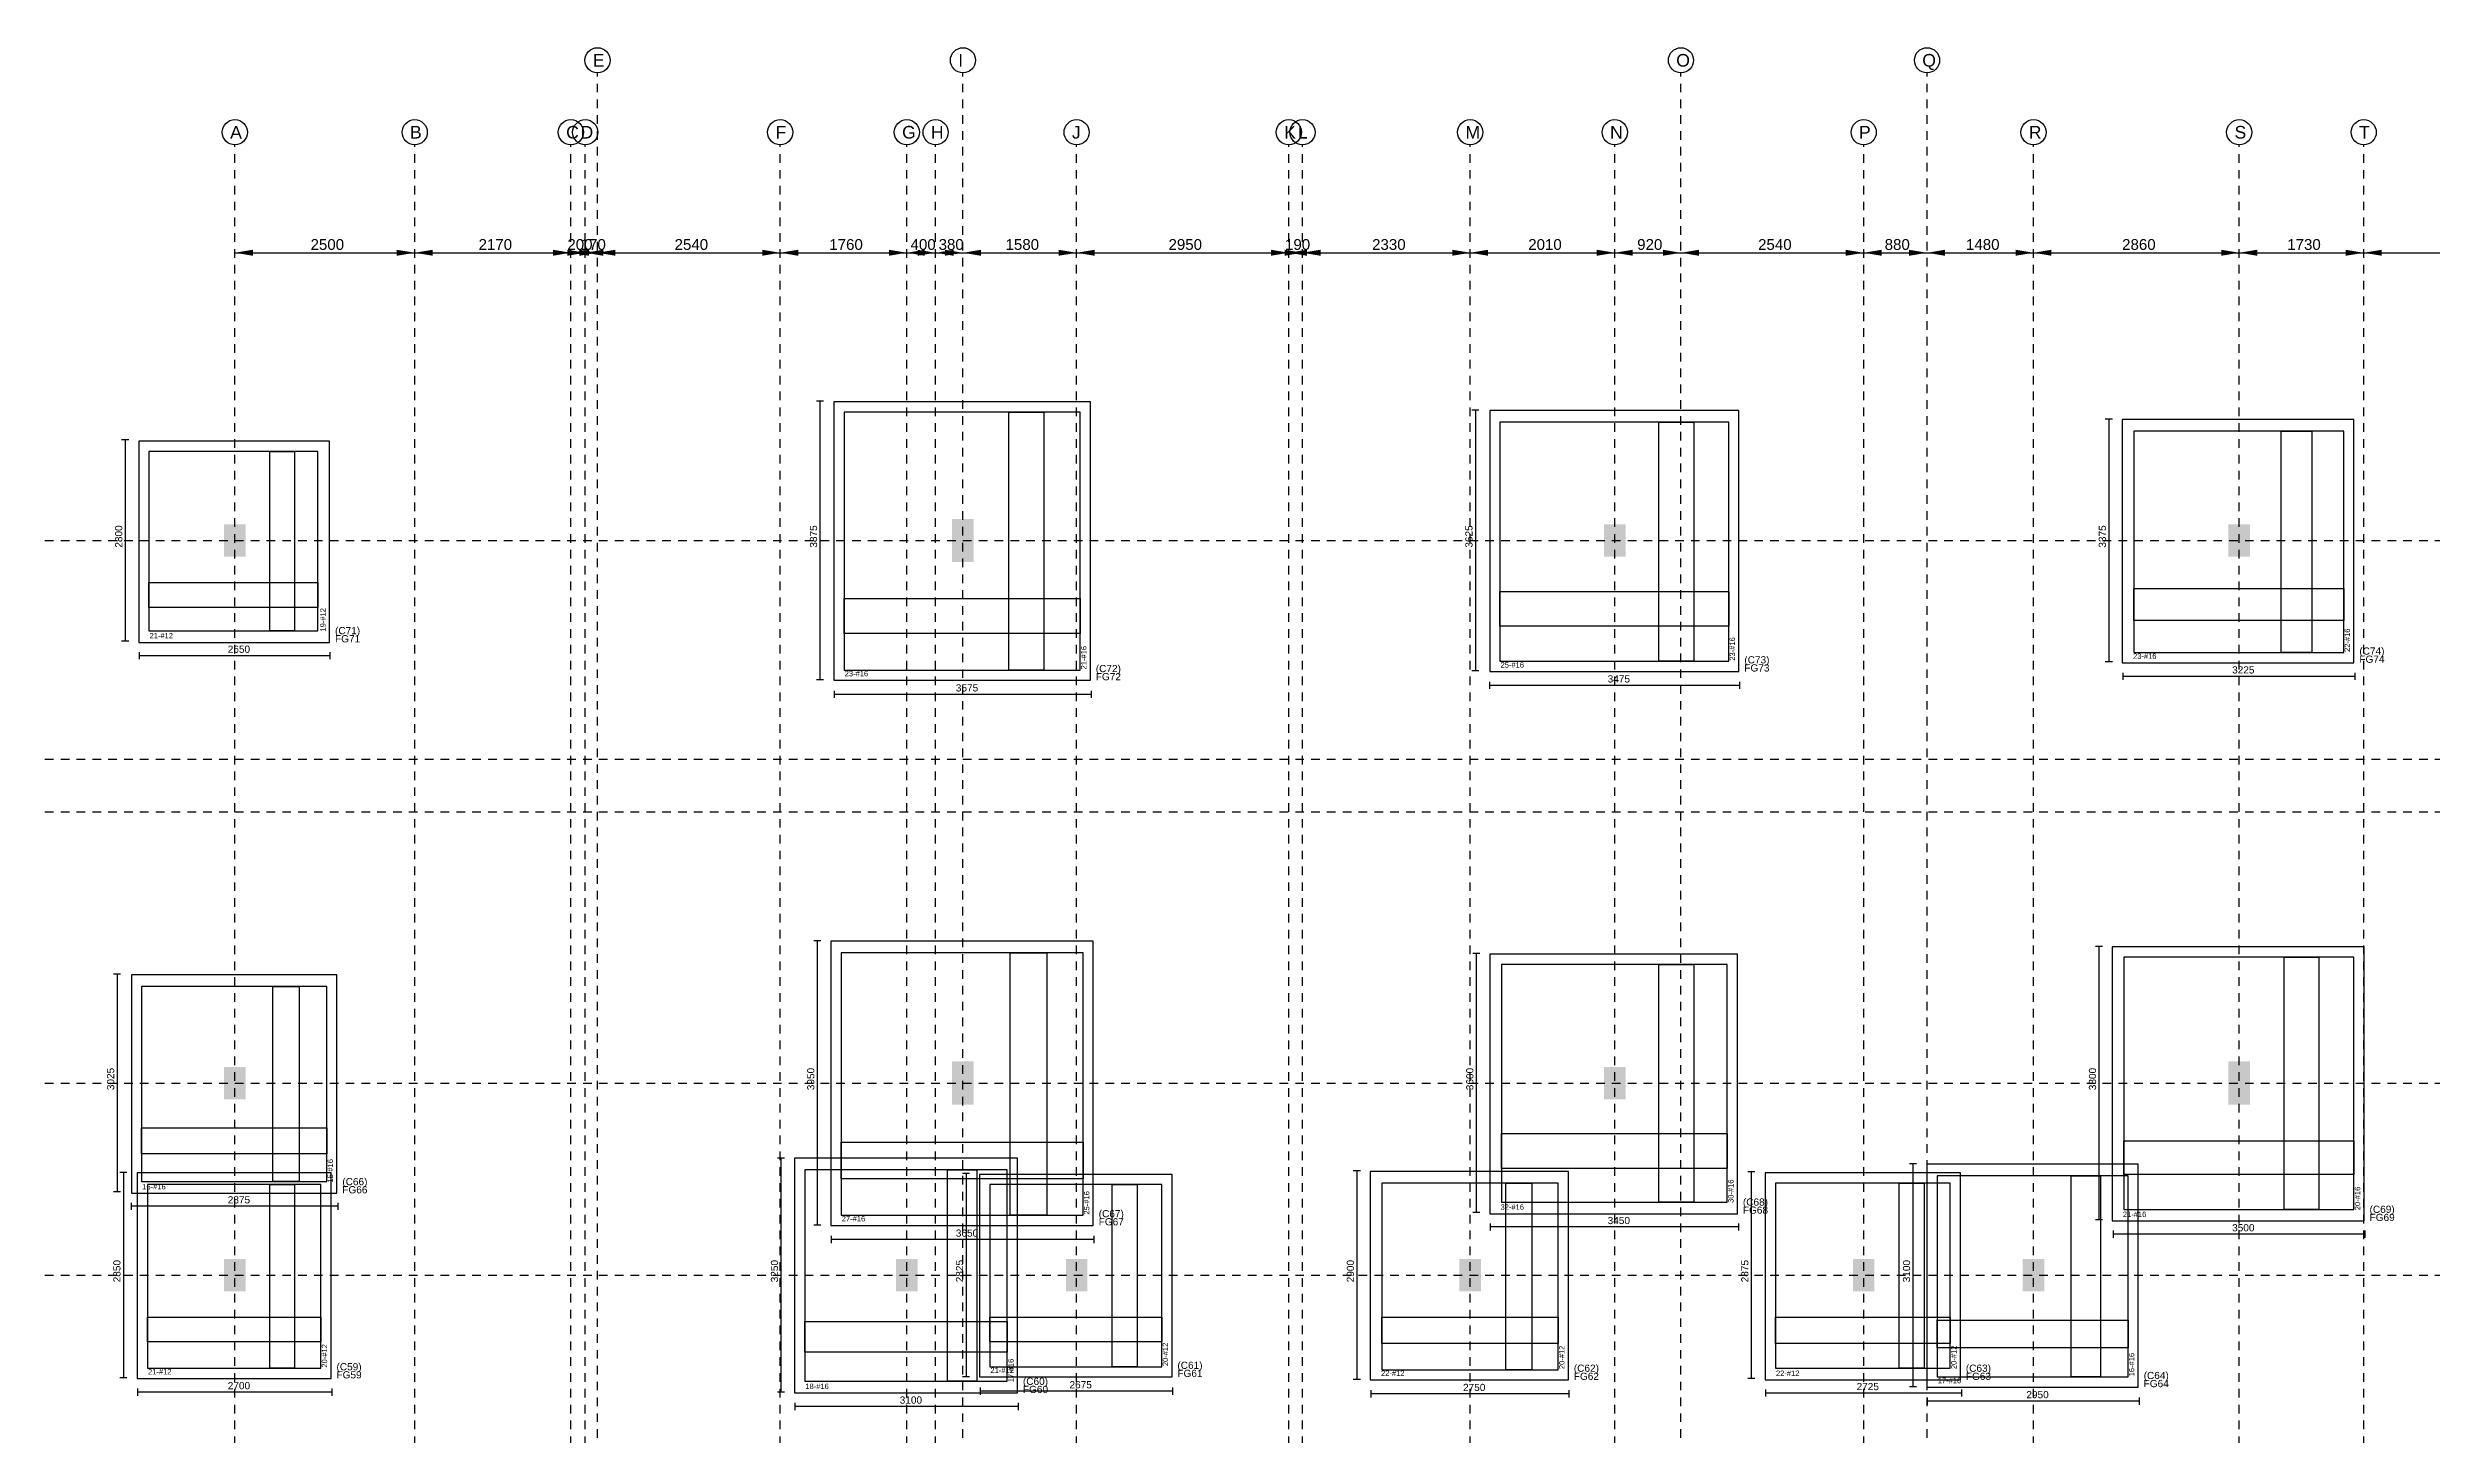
# Model space of a CAD drawing. Extents: x -0.6 to 81.7, y -8.3 to 62.2.
# Drawn here: x 28.78 to 61.92, y 42.94 to 62.23 of the extents above; entities that cross this region are included whole.
import ezdxf

# ---------------------------------------------------------------- set-up
doc = ezdxf.new("R2010")
doc.units = 0
doc.linetypes.add('ACAD_ISO02W100', pattern=[15, 12, -3])
for name, color, linetype in [('Centerline', 253, 'CONTINUOUS'), ('Column_Name', 6, 'CONTINUOUS'), ('Columns', 6, 'CONTINUOUS'), ('dim_all', 7, 'CONTINUOUS'), ('Foot_Group', 6, 'CONTINUOUS'), ('Footing_Dimension', 7, 'CONTINUOUS'), ('Grid_Dimension', 7, 'CONTINUOUS'), ('GridName', 7, 'CONTINUOUS'), ('Layout', 4, 'CONTINUOUS'), ('PCC', 2, 'CONTINUOUS'), ('Plan_Rf_Xdir', 1, 'CONTINUOUS'), ('Plan_Rf_Ydir', 3, 'CONTINUOUS')]:
    doc.layers.add(name, color=color, linetype=linetype)
doc.styles.add('STRUDS_Arial', font='ARIAL.TTF', dxfattribs={"height": 0.04})
doc.styles.add('stylebar', font='ARIAL.TTF', dxfattribs={"height": 0.04})

msp = doc.modelspace()

# ---------------------------------------------------------------- linework, layer by layer
at = {"layer": 'Centerline', "linetype": 'ACAD_ISO02W100', "ltscale": 0.01}
for p, q in [((36.418, -7.25), (36.418, 61.88)), ((41.498, -7.25), (41.498, 61.88)), ((51.478, -7.25), (51.478, 61.88)), ((54.898, -7.25), (54.898, 61.88)), ((31.378, -6.25), (31.378, 60.88)), ((33.878, -6.25), (33.878, 60.88)), ((36.048, -6.25), (36.048, 60.88)), ((36.248, -6.25), (36.248, 60.88)), ((38.958, -6.25), (38.958, 60.88)), ((40.718, -6.25), (40.718, 60.88)), ((41.118, -6.25), (41.118, 60.88)), ((43.078, -6.25), (43.078, 60.88)), ((46.028, -6.25), (46.028, 60.88)), ((46.218, -6.25), (46.218, 60.88)), ((48.548, -6.25), (48.548, 60.88)), ((50.558, -6.25), (50.558, 60.88)), ((54.018, -6.25), (54.018, 60.88)), ((56.378, -6.25), (56.378, 60.88)), ((59.238, -6.25), (59.238, 60.88)), ((60.968, -6.25), (60.968, 60.88)), ((25.878, 55.38), (71.058, 55.38)), ((25.878, 52.34), (71.058, 52.34)), ((25.878, 51.61), (71.058, 51.61)), ((25.878, 47.84), (71.058, 47.84)), ((25.878, 45.17), (71.058, 45.17))]:
    msp.add_line(p, q, dxfattribs=at)
at = {"layer": 'Columns'}
for points in [[(31.228, 55.155), (31.228, 55.605), (31.528, 55.155), (31.528, 55.605)], [(41.348, 55.08), (41.348, 55.68), (41.648, 55.08), (41.648, 55.68)], [(50.408, 55.155), (50.408, 55.605), (50.708, 55.155), (50.708, 55.605)], [(59.088, 55.155), (59.088, 55.605), (59.388, 55.155), (59.388, 55.605)], [(31.228, 47.615), (31.228, 48.065), (31.528, 47.615), (31.528, 48.065)], [(41.348, 47.54), (41.348, 48.14), (41.648, 47.54), (41.648, 48.14)], [(50.408, 47.615), (50.408, 48.065), (50.708, 47.615), (50.708, 48.065)], [(59.088, 47.54), (59.088, 48.14), (59.388, 47.54), (59.388, 48.14)], [(31.228, 44.945), (31.228, 45.395), (31.528, 44.945), (31.528, 45.395)], [(40.568, 44.945), (40.568, 45.395), (40.868, 44.945), (40.868, 45.395)], [(42.928, 44.945), (42.928, 45.395), (43.228, 44.945), (43.228, 45.395)], [(48.398, 44.945), (48.398, 45.395), (48.698, 44.945), (48.698, 45.395)], [(53.868, 44.945), (53.868, 45.395), (54.168, 44.945), (54.168, 45.395)], [(56.228, 44.945), (56.228, 45.395), (56.528, 44.945), (56.528, 45.395)]]:
    msp.add_solid(points, dxfattribs=at)
at = {"layer": 'dim_all'}
for p, q in [((39.5605, 57.3175), (39.4605, 57.3175)), ((39.5105, 57.3175), (39.5105, 53.4425)), ((48.6705, 57.1925), (48.5705, 57.1925)), ((48.6205, 57.1925), (48.6205, 53.5675)), ((57.4755, 57.0675), (57.3755, 57.0675)), ((57.4255, 57.0675), (57.4255, 53.6925)), ((29.903, 56.78), (29.803, 56.78)), ((29.853, 56.78), (29.853, 53.98)), ((29.903, 53.98), (29.803, 53.98)), ((30.053, 53.73), (30.053, 53.83)), ((32.703, 53.78), (30.053, 53.78)), ((32.703, 53.73), (32.703, 53.83)), ((39.5605, 53.4425), (39.4605, 53.4425)), ((48.6705, 53.5675), (48.5705, 53.5675)), ((48.8205, 53.3175), (48.8205, 53.4175)), ((52.2955, 53.3675), (48.8205, 53.3675)), ((52.2955, 53.3175), (52.2955, 53.4175)), ((57.4755, 53.6925), (57.3755, 53.6925)), ((57.6255, 53.4425), (57.6255, 53.5425)), ((60.8505, 53.4925), (57.6255, 53.4925)), ((60.8505, 53.4425), (60.8505, 53.5425)), ((39.7105, 53.1925), (39.7105, 53.2925)), ((43.2855, 53.2425), (39.7105, 53.2425)), ((43.2855, 53.1925), (43.2855, 53.2925)), ((39.523, 49.815), (39.423, 49.815)), ((39.473, 49.815), (39.473, 45.865)), ((57.338, 49.74), (57.238, 49.74)), ((57.288, 49.74), (57.288, 45.94)), ((48.683, 49.64), (48.583, 49.64)), ((48.633, 49.64), (48.633, 46.04)), ((29.7905, 49.3525), (29.6905, 49.3525)), ((29.7405, 49.3525), (29.7405, 46.3275)), ((39.018, 46.795), (38.918, 46.795)), ((38.968, 46.795), (38.968, 43.545)), ((29.878, 46.595), (29.778, 46.595)), ((29.828, 46.595), (29.828, 43.745)), ((41.5905, 46.5825), (41.4905, 46.5825)), ((41.5405, 46.5825), (41.5405, 43.7575)), ((47.023, 46.62), (46.923, 46.62)), ((46.973, 46.62), (46.973, 43.72)), ((52.5055, 46.6075), (52.4055, 46.6075)), ((52.4555, 46.6075), (52.4555, 43.7325)), ((54.753, 46.72), (54.653, 46.72)), ((54.703, 46.72), (54.703, 43.62)), ((29.7905, 46.3275), (29.6905, 46.3275)), ((29.9405, 46.0775), (29.9405, 46.1775)), ((32.8155, 46.1275), (29.9405, 46.1275)), ((32.8155, 46.0775), (32.8155, 46.1775)), ((39.523, 45.865), (39.423, 45.865)), ((48.683, 46.04), (48.583, 46.04)), ((48.833, 45.79), (48.833, 45.89)), ((52.283, 45.84), (48.833, 45.84)), ((52.283, 45.79), (52.283, 45.89)), ((57.338, 45.94), (57.238, 45.94)), ((57.488, 45.69), (57.488, 45.79)), ((60.988, 45.69), (60.988, 45.79)), ((39.673, 45.615), (39.673, 45.715)), ((43.323, 45.665), (39.673, 45.665)), ((43.323, 45.615), (43.323, 45.715)), ((60.988, 45.74), (57.488, 45.74)), ((41.5905, 43.7575), (41.4905, 43.7575)), ((29.878, 43.745), (29.778, 43.745)), ((30.028, 43.495), (30.028, 43.595)), ((32.728, 43.545), (30.028, 43.545)), ((32.728, 43.495), (32.728, 43.595)), ((39.018, 43.545), (38.918, 43.545)), ((41.7405, 43.5075), (41.7405, 43.6075)), ((44.4155, 43.5575), (41.7405, 43.5575)), ((44.4155, 43.5075), (44.4155, 43.6075)), ((47.023, 43.72), (46.923, 43.72)), ((47.173, 43.47), (47.173, 43.57)), ((49.923, 43.52), (47.173, 43.52)), ((49.923, 43.47), (49.923, 43.57)), ((52.5055, 43.7325), (52.4055, 43.7325)), ((52.6555, 43.4825), (52.6555, 43.5825)), ((55.3805, 43.5325), (52.6555, 43.5325)), ((54.753, 43.62), (54.653, 43.62)), ((54.903, 43.37), (54.903, 43.47)), ((55.3805, 43.4825), (55.3805, 43.5825)), ((57.853, 43.37), (57.853, 43.47)), ((39.168, 43.295), (39.168, 43.395)), ((42.268, 43.345), (39.168, 43.345)), ((42.268, 43.295), (42.268, 43.395)), ((57.853, 43.42), (54.903, 43.42))]:
    msp.add_line(p, q, dxfattribs=at)
at = {"layer": 'Grid_Dimension'}
for p, q in [((31.378, 59.38), (33.878, 59.38)), ((33.878, 59.38), (36.048, 59.38)), ((36.048, 59.38), (36.248, 59.38)), ((36.248, 59.38), (36.418, 59.38)), ((36.418, 59.38), (38.958, 59.38)), ((38.958, 59.38), (40.718, 59.38)), ((40.718, 59.38), (41.118, 59.38)), ((41.118, 59.38), (41.498, 59.38)), ((41.498, 59.38), (43.078, 59.38)), ((43.078, 59.38), (46.028, 59.38)), ((46.028, 59.38), (46.218, 59.38)), ((46.218, 59.38), (48.548, 59.38)), ((48.548, 59.38), (50.558, 59.38)), ((50.558, 59.38), (51.478, 59.38)), ((51.478, 59.38), (54.018, 59.38)), ((54.018, 59.38), (54.898, 59.38)), ((54.898, 59.38), (56.378, 59.38)), ((56.378, 59.38), (59.238, 59.38)), ((59.238, 59.38), (60.968, 59.38)), ((60.968, 59.38), (65.558, 59.38))]:
    msp.add_line(p, q, dxfattribs=at)
for points in [[(31.378, 59.38), (31.628, 59.4216), (31.378, 59.38), (31.628, 59.3384)], [(33.878, 59.38), (33.628, 59.4216), (33.878, 59.38), (33.628, 59.3384)], [(33.878, 59.38), (34.128, 59.4216), (33.878, 59.38), (34.128, 59.3384)], [(36.048, 59.38), (35.798, 59.4216), (36.048, 59.38), (35.798, 59.3384)], [(36.248, 59.38), (35.998, 59.4216), (36.248, 59.38), (35.998, 59.3384)], [(36.048, 59.38), (36.298, 59.4216), (36.048, 59.38), (36.298, 59.3384)], [(36.418, 59.38), (36.168, 59.4216), (36.418, 59.38), (36.168, 59.3384)], [(36.248, 59.38), (36.498, 59.4216), (36.248, 59.38), (36.498, 59.3384)], [(36.418, 59.38), (36.668, 59.4216), (36.418, 59.38), (36.668, 59.3384)], [(38.958, 59.38), (38.708, 59.4216), (38.958, 59.38), (38.708, 59.3384)], [(38.958, 59.38), (39.208, 59.4216), (38.958, 59.38), (39.208, 59.3384)], [(40.718, 59.38), (40.468, 59.4216), (40.718, 59.38), (40.468, 59.3384)], [(40.718, 59.38), (40.968, 59.4216), (40.718, 59.38), (40.968, 59.3384)], [(41.118, 59.38), (40.868, 59.4216), (41.118, 59.38), (40.868, 59.3384)], [(41.118, 59.38), (41.368, 59.4216), (41.118, 59.38), (41.368, 59.3384)], [(41.498, 59.38), (41.248, 59.4216), (41.498, 59.38), (41.248, 59.3384)], [(41.498, 59.38), (41.748, 59.4216), (41.498, 59.38), (41.748, 59.3384)], [(43.078, 59.38), (42.828, 59.4216), (43.078, 59.38), (42.828, 59.3384)], [(43.078, 59.38), (43.328, 59.4216), (43.078, 59.38), (43.328, 59.3384)], [(46.028, 59.38), (45.778, 59.4216), (46.028, 59.38), (45.778, 59.3384)], [(46.218, 59.38), (45.968, 59.4216), (46.218, 59.38), (45.968, 59.3384)], [(46.028, 59.38), (46.278, 59.4216), (46.028, 59.38), (46.278, 59.3384)], [(46.218, 59.38), (46.468, 59.4216), (46.218, 59.38), (46.468, 59.3384)], [(48.548, 59.38), (48.298, 59.4216), (48.548, 59.38), (48.298, 59.3384)], [(48.548, 59.38), (48.798, 59.4216), (48.548, 59.38), (48.798, 59.3384)], [(50.558, 59.38), (50.308, 59.4216), (50.558, 59.38), (50.308, 59.3384)], [(50.558, 59.38), (50.808, 59.4216), (50.558, 59.38), (50.808, 59.3384)], [(51.478, 59.38), (51.228, 59.4216), (51.478, 59.38), (51.228, 59.3384)], [(51.478, 59.38), (51.728, 59.4216), (51.478, 59.38), (51.728, 59.3384)], [(54.018, 59.38), (53.768, 59.4216), (54.018, 59.38), (53.768, 59.3384)], [(54.018, 59.38), (54.268, 59.4216), (54.018, 59.38), (54.268, 59.3384)], [(54.898, 59.38), (54.648, 59.4216), (54.898, 59.38), (54.648, 59.3384)], [(54.898, 59.38), (55.148, 59.4216), (54.898, 59.38), (55.148, 59.3384)], [(56.378, 59.38), (56.128, 59.4216), (56.378, 59.38), (56.128, 59.3384)], [(56.378, 59.38), (56.628, 59.4216), (56.378, 59.38), (56.628, 59.3384)], [(59.238, 59.38), (58.988, 59.4216), (59.238, 59.38), (58.988, 59.3384)], [(59.238, 59.38), (59.488, 59.4216), (59.238, 59.38), (59.488, 59.3384)], [(60.968, 59.38), (60.718, 59.4216), (60.968, 59.38), (60.718, 59.3384)], [(60.968, 59.38), (61.218, 59.4216), (60.968, 59.38), (61.218, 59.3384)]]:
    msp.add_solid(points, dxfattribs=at)
at = {"layer": 'Gridname'}
for centre in [(36.418, 62.055), (41.498, 62.055), (51.478, 62.055), (54.898, 62.055), (31.378, 61.055), (33.878, 61.055), (36.048, 61.055), (36.248, 61.055), (38.958, 61.055), (40.718, 61.055), (41.118, 61.055), (43.078, 61.055), (46.028, 61.055), (46.218, 61.055), (48.548, 61.055), (50.558, 61.055), (54.018, 61.055), (56.378, 61.055), (59.238, 61.055), (60.968, 61.055)]:
    msp.add_circle(centre, 0.175, dxfattribs=at)
at = {"layer": 'Layout'}
for p, q in [((39.846, 57.1659), (39.846, 53.5804)), ((43.1277, 57.1659), (39.846, 57.1659)), ((43.1277, 53.5804), (43.1277, 57.1659)), ((48.9617, 57.0241), (48.9617, 53.7019)), ((52.1421, 57.0241), (48.9617, 57.0241)), ((52.1421, 53.7019), (52.1421, 57.0241)), ((57.7736, 56.9026), (57.7736, 53.8235)), ((60.6907, 56.9026), (57.7736, 56.9026)), ((60.6907, 53.8235), (60.6907, 56.9026)), ((30.1833, 56.619), (30.1833, 54.1273)), ((32.5331, 56.619), (30.1833, 56.619)), ((32.5331, 54.1273), (32.5331, 56.619)), ((30.1833, 54.1273), (32.5331, 54.1273)), ((48.9617, 53.7019), (52.1421, 53.7019)), ((57.7736, 53.8235), (60.6907, 53.8235)), ((39.846, 53.5804), (43.1277, 53.5804)), ((39.8055, 49.6505), (39.8055, 46.0042)), ((43.1682, 49.6505), (39.8055, 49.6505)), ((43.1682, 46.0042), (43.1682, 49.6505)), ((48.982, 49.4884), (48.982, 46.1865)), ((52.1219, 49.4884), (48.982, 49.4884)), ((52.1219, 46.1865), (52.1219, 49.4884)), ((57.6318, 49.5897), (57.6318, 46.0852)), ((60.8325, 49.5897), (57.6318, 49.5897)), ((60.8325, 46.0852), (60.8325, 49.5897)), ((30.082, 49.1846), (30.082, 46.4701)), ((32.6547, 49.1846), (30.082, 49.1846)), ((32.6547, 46.4701), (32.6547, 49.1846)), ((30.082, 46.4701), (32.6547, 46.4701)), ((30.163, 46.4296), (30.163, 43.8772)), ((32.5736, 46.4296), (30.163, 46.4296)), ((32.5736, 43.8772), (32.5736, 46.4296)), ((39.299, 46.6322), (39.299, 43.6949)), ((42.1148, 46.6322), (39.299, 46.6322)), ((41.8717, 46.4296), (41.8717, 43.8974)), ((44.2621, 46.4296), (41.8717, 46.4296)), ((42.1148, 43.6949), (42.1148, 46.6322)), ((44.2621, 43.8974), (44.2621, 46.4296)), ((47.3209, 46.4498), (47.3209, 43.8569)), ((49.772, 46.4498), (47.3209, 46.4498)), ((49.772, 43.8569), (49.772, 46.4498)), ((52.7904, 46.4498), (52.7904, 43.8772)), ((55.2212, 46.4498), (52.7904, 46.4498)), ((55.0389, 46.5511), (55.0389, 43.7556)), ((57.6926, 46.5511), (55.0389, 46.5511)), ((55.2212, 43.8772), (55.2212, 46.4498)), ((57.6926, 43.7556), (57.6926, 46.5511)), ((48.982, 46.1865), (52.1219, 46.1865)), ((57.6318, 46.0852), (60.8325, 46.0852)), ((39.8055, 46.0042), (43.1682, 46.0042)), ((30.163, 43.8772), (32.5736, 43.8772)), ((41.8717, 43.8974), (44.2621, 43.8974)), ((47.3209, 43.8569), (49.772, 43.8569)), ((52.7904, 43.8772), (55.2212, 43.8772)), ((55.0389, 43.7556), (57.6926, 43.7556)), ((39.299, 43.6949), (42.1148, 43.6949))]:
    msp.add_line(p, q, dxfattribs=at)
at = {"layer": 'PCC'}
for p, q in [((39.7042, 57.3077), (39.7042, 53.4386)), ((43.2695, 57.3077), (39.7042, 57.3077)), ((43.2695, 53.4386), (43.2695, 57.3077)), ((48.8199, 57.1862), (48.8199, 53.5601)), ((52.2839, 57.1862), (48.8199, 57.1862)), ((52.2839, 53.5601), (52.2839, 57.1862)), ((57.6116, 57.0646), (57.6116, 53.6817)), ((60.8325, 57.0646), (57.6116, 57.0646)), ((60.8325, 53.6817), (60.8325, 57.0646)), ((30.0415, 56.7608), (30.0415, 53.9653)), ((32.6952, 56.7608), (30.0415, 56.7608)), ((32.6952, 53.9653), (32.6952, 56.7608)), ((30.0415, 53.9653), (32.6952, 53.9653)), ((39.7042, 53.4386), (43.2695, 53.4386)), ((48.8199, 53.5601), (52.2839, 53.5601)), ((57.6116, 53.6817), (60.8325, 53.6817)), ((39.6637, 49.8125), (39.6637, 45.8624)), ((43.31, 49.8125), (39.6637, 49.8125)), ((43.31, 45.8624), (43.31, 49.8125)), ((57.4698, 49.7315), (57.4698, 45.9232)), ((60.9743, 49.7315), (57.4698, 49.7315)), ((60.9743, 45.9232), (60.9743, 49.7315)), ((48.8199, 49.6302), (48.8199, 46.0244)), ((52.2637, 49.6302), (48.8199, 49.6302)), ((52.2637, 46.0244), (52.2637, 49.6302)), ((29.9402, 49.3466), (29.9402, 46.308)), ((32.7965, 49.3466), (29.9402, 49.3466)), ((32.7965, 46.308), (32.7965, 49.3466)), ((39.1572, 46.7942), (39.1572, 43.5328)), ((42.2566, 46.7942), (39.1572, 46.7942)), ((42.2566, 43.5328), (42.2566, 46.7942)), ((30.0212, 46.5916), (30.0212, 43.7354)), ((32.7154, 46.5916), (30.0212, 46.5916)), ((32.7154, 43.7354), (32.7154, 46.5916)), ((41.7299, 46.5714), (41.7299, 43.7556)), ((44.4039, 46.5714), (41.7299, 46.5714)), ((44.4039, 43.7556), (44.4039, 46.5714)), ((47.1588, 46.6119), (47.1588, 43.7151)), ((49.9138, 46.6119), (47.1588, 46.6119)), ((49.9138, 43.7151), (49.9138, 46.6119)), ((52.6486, 46.5916), (52.6486, 43.7151)), ((55.363, 46.5916), (52.6486, 46.5916)), ((54.8971, 46.7132), (54.8971, 43.6138)), ((57.8344, 46.7132), (54.8971, 46.7132)), ((55.363, 43.7151), (55.363, 46.5916)), ((57.8344, 43.6138), (57.8344, 46.7132)), ((29.9402, 46.308), (32.7965, 46.308)), ((39.6637, 45.8624), (43.31, 45.8624)), ((48.8199, 46.0244), (52.2637, 46.0244)), ((57.4698, 45.9232), (60.9743, 45.9232)), ((41.7299, 43.7556), (44.4039, 43.7556)), ((30.0212, 43.7354), (32.7154, 43.7354)), ((39.1572, 43.5328), (42.2566, 43.5328)), ((47.1588, 43.7151), (49.9138, 43.7151)), ((52.6486, 43.7151), (55.363, 43.7151)), ((54.8971, 43.6138), (57.8344, 43.6138))]:
    msp.add_line(p, q, dxfattribs=at)
at = {"layer": 'Plan_Rf_Xdir'}
for p, q in [((30.1833, 54.4514), (30.1833, 54.7958)), ((30.1833, 54.7958), (32.5331, 54.7958)), ((32.5331, 54.7958), (32.5331, 54.4514)), ((57.7736, 54.2691), (57.7736, 54.7148)), ((57.7736, 54.7148), (60.6907, 54.7148)), ((60.6907, 54.7148), (60.6907, 54.2691)), ((32.5331, 54.4514), (30.1833, 54.4514)), ((39.846, 54.0868), (39.846, 54.573)), ((39.846, 54.573), (43.1277, 54.573)), ((43.1277, 54.573), (43.1277, 54.0868)), ((48.9617, 54.1881), (48.9617, 54.6743)), ((48.9617, 54.6743), (52.1421, 54.6743)), ((52.1421, 54.6743), (52.1421, 54.1881)), ((43.1277, 54.0868), (39.846, 54.0868)), ((52.1421, 54.1881), (48.9617, 54.1881)), ((60.6907, 54.2691), (57.7736, 54.2691)), ((30.082, 46.855), (30.082, 47.2196)), ((30.082, 47.2196), (32.6547, 47.2196)), ((32.6547, 47.2196), (32.6547, 46.855)), ((48.982, 46.6524), (48.982, 47.1386)), ((48.982, 47.1386), (52.1219, 47.1386)), ((52.1219, 47.1386), (52.1219, 46.6524)), ((32.6547, 46.855), (30.082, 46.855)), ((39.8055, 46.5106), (39.8055, 47.017)), ((39.8055, 47.017), (43.1682, 47.017)), ((43.1682, 47.017), (43.1682, 46.5106)), ((57.6318, 46.5714), (57.6318, 47.0373)), ((57.6318, 47.0373), (60.8325, 47.0373)), ((60.8325, 47.0373), (60.8325, 46.5714)), ((43.1682, 46.5106), (39.8055, 46.5106)), ((52.1219, 46.6524), (48.982, 46.6524)), ((60.8325, 46.5714), (57.6318, 46.5714)), ((30.163, 44.2418), (30.163, 44.5862)), ((30.163, 44.5862), (32.5736, 44.5862)), ((32.5736, 44.5862), (32.5736, 44.2418)), ((39.299, 44.1), (39.299, 44.5254)), ((39.299, 44.5254), (42.1148, 44.5254)), ((41.8717, 44.2418), (41.8717, 44.5862)), ((41.8717, 44.5862), (44.2621, 44.5862)), ((42.1148, 44.5254), (42.1148, 44.1)), ((44.2621, 44.5862), (44.2621, 44.2418)), ((47.3209, 44.2215), (47.3209, 44.5862)), ((47.3209, 44.5862), (49.772, 44.5862)), ((49.772, 44.5862), (49.772, 44.2215)), ((52.7904, 44.2215), (52.7904, 44.5862)), ((52.7904, 44.5862), (55.2212, 44.5862)), ((55.0389, 44.1608), (55.0389, 44.5457)), ((55.0389, 44.5457), (57.6926, 44.5457)), ((55.2212, 44.5862), (55.2212, 44.2215)), ((57.6926, 44.5457), (57.6926, 44.1608)), ((32.5736, 44.2418), (30.163, 44.2418)), ((42.1148, 44.1), (39.299, 44.1)), ((44.2621, 44.2418), (41.8717, 44.2418)), ((49.772, 44.2215), (47.3209, 44.2215)), ((55.2212, 44.2215), (52.7904, 44.2215)), ((57.6926, 44.1608), (55.0389, 44.1608))]:
    msp.add_line(p, q, dxfattribs=at)
at = {"layer": 'Plan_Rf_Ydir'}
for p, q in [((42.135, 53.5804), (42.135, 57.1659)), ((42.135, 57.1659), (42.6212, 57.1659)), ((42.6212, 57.1659), (42.6212, 53.5804)), ((51.1698, 53.7019), (51.1698, 57.0241)), ((51.1698, 57.0241), (51.6559, 57.0241)), ((51.6559, 57.0241), (51.6559, 53.7019)), ((59.8196, 53.8235), (59.8196, 56.9026)), ((59.8196, 56.9026), (60.245, 56.9026)), ((60.245, 56.9026), (60.245, 53.8235)), ((31.8646, 54.1273), (31.8646, 56.619)), ((31.8646, 56.619), (32.209, 56.619)), ((32.209, 56.619), (32.209, 54.1273)), ((32.209, 54.1273), (31.8646, 54.1273)), ((51.6559, 53.7019), (51.1698, 53.7019)), ((60.245, 53.8235), (59.8196, 53.8235)), ((42.6212, 53.5804), (42.135, 53.5804)), ((42.1553, 46.0042), (42.1553, 49.6505)), ((42.1553, 49.6505), (42.6617, 49.6505)), ((42.6617, 49.6505), (42.6617, 46.0042)), ((51.1698, 46.1865), (51.1698, 49.4884)), ((51.1698, 49.4884), (51.6559, 49.4884)), ((51.6559, 49.4884), (51.6559, 46.1865)), ((59.8601, 46.0852), (59.8601, 49.5897)), ((59.8601, 49.5897), (60.3463, 49.5897)), ((60.3463, 49.5897), (60.3463, 46.0852)), ((31.9051, 46.4701), (31.9051, 49.1846)), ((31.9051, 49.1846), (32.2698, 49.1846)), ((32.2698, 49.1846), (32.2698, 46.4701)), ((31.8646, 43.8772), (31.8646, 46.4296)), ((31.8646, 46.4296), (32.209, 46.4296)), ((32.2698, 46.4701), (31.9051, 46.4701)), ((32.209, 46.4296), (32.209, 43.8772)), ((41.2842, 43.6949), (41.2842, 46.6322)), ((41.2842, 46.6322), (41.6894, 46.6322)), ((41.6894, 46.6322), (41.6894, 43.6949)), ((43.5733, 43.8974), (43.5733, 46.4296)), ((43.5733, 46.4296), (43.9177, 46.4296)), ((43.9177, 46.4296), (43.9177, 43.8974)), ((49.0428, 43.8569), (49.0428, 46.4498)), ((49.0428, 46.4498), (49.4074, 46.4498)), ((49.4074, 46.4498), (49.4074, 43.8569)), ((54.5122, 43.8772), (54.5122, 46.4498)), ((54.5122, 46.4498), (54.8566, 46.4498)), ((54.8566, 46.4498), (54.8566, 43.8772)), ((56.9026, 43.7556), (56.9026, 46.5511)), ((56.9026, 46.5511), (57.3077, 46.5511)), ((57.3077, 46.5511), (57.3077, 43.7556)), ((51.6559, 46.1865), (51.1698, 46.1865)), ((60.3463, 46.0852), (59.8601, 46.0852)), ((42.6617, 46.0042), (42.1553, 46.0042)), ((32.209, 43.8772), (31.8646, 43.8772)), ((43.9177, 43.8974), (43.5733, 43.8974)), ((49.4074, 43.8569), (49.0428, 43.8569)), ((54.8566, 43.8772), (54.5122, 43.8772)), ((57.3077, 43.7556), (56.9026, 43.7556)), ((41.6894, 43.6949), (41.2842, 43.6949))]:
    msp.add_line(p, q, dxfattribs=at)

# ---------------------------------------------------------------- texts
at = {"layer": 'column_name', "style": 'STRUDS_Arial'}
for s, p in [('(C71)', (32.7702, 54.0778)), ('(C73)', (52.3589, 53.6726)), ('(C74)', (60.9075, 53.7942)), ('(C72)', (43.3445, 53.5511)), ('(C66)', (32.8715, 46.4205)), ('(C67)', (43.385, 45.9749)), ('(C68)', (52.3387, 46.1369)), ('(C69)', (61.0493, 46.0357)), ('(C59)', (32.7904, 43.8479)), ('(C61)', (44.4789, 43.8681)), ('(C62)', (49.9888, 43.8276)), ('(C63)', (55.438, 43.8276)), ('(C64)', (57.9094, 43.7263)), ('(C60)', (42.3316, 43.6453))]:
    msp.add_text(s, height=0.1, dxfattribs=at).set_placement(p)
at = {"layer": 'Foot_Group', "style": 'STRUDS_Arial'}
for s, p in [('FG71', (32.7702, 53.9653)), ('FG74', (60.9075, 53.6817)), ('FG72', (43.3445, 53.4386)), ('FG73', (52.3589, 53.5601)), ('FG66', (32.8715, 46.308)), ('FG68', (52.3387, 46.0244)), ('FG67', (43.385, 45.8624)), ('FG69', (61.0493, 45.9232)), ('FG59', (32.7904, 43.7354)), ('FG61', (44.4789, 43.7556)), ('FG62', (49.9888, 43.7151)), ('FG63', (55.438, 43.7151)), ('FG60', (42.3316, 43.5328)), ('FG64', (57.9094, 43.6138))]:
    msp.add_text(s, height=0.1, dxfattribs=at).set_placement(p)
at = {"layer": 'Footing_Dimension', "style": 'STRUDS_Arial'}
for s, p in [('2800', (29.813, 55.281)), ('3875', (39.4705, 55.281)), ('3625', (48.5805, 55.281)), ('3375', (57.3855, 55.281)), ('3025', (29.7005, 47.741)), ('3950', (39.433, 47.741)), ('3600', (48.593, 47.741)), ('3800', (57.248, 47.741)), ('2850', (29.788, 45.071)), ('3250', (38.928, 45.071)), ('2825', (41.5005, 45.071)), ('2900', (46.933, 45.071)), ('2875', (52.4155, 45.071)), ('3100', (54.663, 45.071))]:
    msp.add_text(s, height=0.1, rotation=90, dxfattribs=at).set_placement(p)
for s, p in [('2650', (31.279, 53.82)), ('3575', (41.399, 53.2825)), ('3475', (50.459, 53.4075)), ('3225', (59.139, 53.5325)), ('2875', (31.279, 46.1675)), ('3650', (41.399, 45.705)), ('3450', (50.459, 45.88)), ('3500', (59.139, 45.78)), ('2700', (31.279, 43.585)), ('3100', (40.619, 43.385)), ('2675', (42.979, 43.5975)), ('2750', (48.449, 43.56)), ('2725', (53.919, 43.5725)), ('2950', (56.279, 43.46))]:
    msp.add_text(s, height=0.1, dxfattribs=at).set_placement(p)
at = {"layer": 'Grid_Dimension', "style": 'stylebar'}
for s, p in [('2500', (32.43, 59.42)), ('2170', (34.765, 59.42)), ('200', (35.9995, 59.42)), ('170', (36.1845, 59.42)), ('2540', (37.49, 59.42)), ('1760', (39.64, 59.42)), ('400', (40.7695, 59.42)), ('380', (41.1595, 59.42)), ('1580', (42.09, 59.42)), ('2950', (44.355, 59.42)), ('190', (45.9745, 59.42)), ('2330', (47.185, 59.42)), ('2010', (49.355, 59.42)), ('920', (50.8695, 59.42)), ('2540', (52.55, 59.42)), ('880', (54.3095, 59.42)), ('1480', (55.44, 59.42)), ('2860', (57.61, 59.42)), ('1730', (59.905, 59.42))]:
    msp.add_text(s, height=0.15, dxfattribs=at).set_placement(p)
at = {"layer": 'GridName', "style": 'STRUDS_Arial'}
for s, p in [('E', (36.3524, 61.9675)), ('I', (41.4324, 61.9675)), ('O', (51.4124, 61.9675)), ('Q', (54.8324, 61.9675)), ('A', (31.3124, 60.9675)), ('B', (33.8124, 60.9675)), ('C', (35.9824, 60.9675)), ('D', (36.1824, 60.9675)), ('F', (38.8924, 60.9675)), ('G', (40.6524, 60.9675)), ('H', (41.0524, 60.9675)), ('J', (43.0124, 60.9675)), ('K', (45.9624, 60.9675)), ('L', (46.1524, 60.9675)), ('M', (48.4824, 60.9675)), ('N', (50.4924, 60.9675)), ('P', (53.9524, 60.9675)), ('R', (56.3124, 60.9675)), ('S', (59.1724, 60.9675)), ('T', (60.9024, 60.9675))]:
    msp.add_text(s, height=0.175, dxfattribs=at).set_placement(p)
at = {"layer": 'Plan_Rf_Xdir', "style": 'STRUDS_Arial'}
for s, p in [('21-#12', (30.1915, 54.0203)), ('23-#16', (57.7616, 53.7367)), ('23-#16', (39.8542, 53.4936)), ('25-#16', (48.9699, 53.6151)), ('16-#16', (30.0902, 46.363)), ('32-#16', (48.9699, 46.0794)), ('27-#16', (39.8137, 45.9174)), ('21-#16', (57.6198, 45.9782)), ('21-#12', (30.1712, 43.7904)), ('21-#12', (41.8799, 43.8106)), ('22-#12', (47.3088, 43.7701)), ('22-#12', (52.7986, 43.7701)), ('18-#16', (39.3072, 43.5878)), ('17-#16', (55.0471, 43.6688))]:
    msp.add_text(s, height=0.075, dxfattribs=at).set_placement(p)
at = {"layer": 'Plan_Rf_Ydir', "style": 'STRUDS_Arial'}
for s, p in [('19-#12', (32.6402, 54.1153)), ('23-#16', (52.2289, 53.7101)), ('22-#16', (60.7775, 53.8317)), ('21-#16', (43.2145, 53.5886)), ('15-#16', (32.7415, 46.458)), ('30-#16', (52.2087, 46.1744)), ('25-#16', (43.255, 46.0124)), ('20-#16', (60.9193, 46.0732)), ('20-#12', (32.6604, 43.8854)), ('20-#12', (44.3489, 43.9056)), ('20-#12', (49.8588, 43.8651)), ('20-#12', (55.308, 43.8651)), ('16-#16', (57.7794, 43.7638)), ('17-#16', (42.2016, 43.6828))]:
    msp.add_text(s, height=0.075, rotation=90, dxfattribs=at).set_placement(p)

doc.saveas('drawing.dxf')
